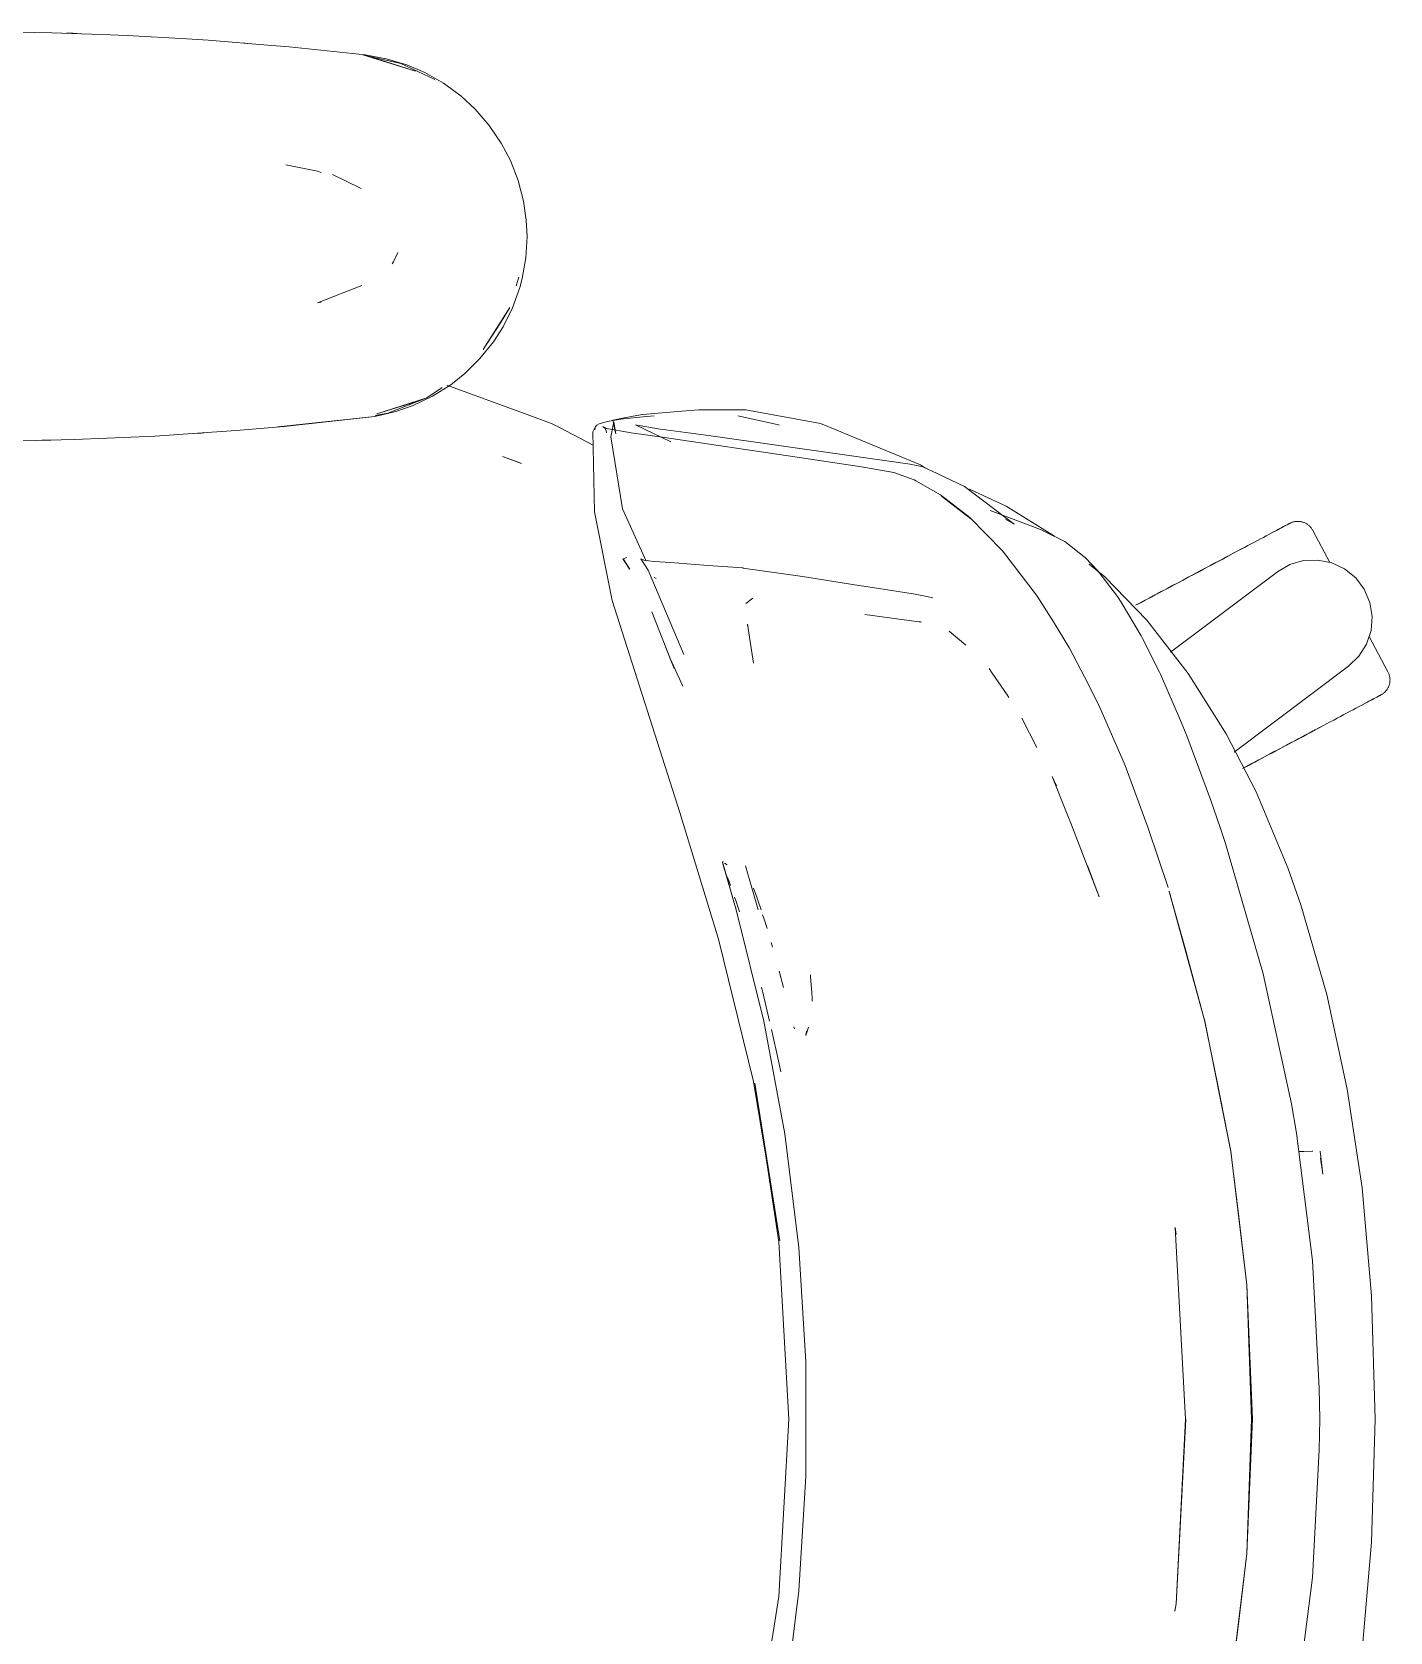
# Model space of a CAD drawing. Header units: millimetres. Extents: x 79795 to 317870, y -36033 to 97293.
# Drawn here: x 187178 to 187499.5, y 33353.2 to 33731.9 of the extents above; entities that cross this region are included whole.
import ezdxf

# ---------------------------------------------------------------- set-up
doc = ezdxf.new("R2010")
doc.units = ezdxf.units.MM
doc.header["$MEASUREMENT"] = 0
doc.layers.add('G-IMPT', color=8, linetype='CONTINUOUS', lineweight=9)
doc.layers.add('I-FURN', color=8, linetype='CONTINUOUS', lineweight=9)

msp = doc.modelspace()

# ---------------------------------------------------------------- linework, layer by layer
at = {"layer": 'G-IMPT'}
for p, q in [((187174.33, 33731.92), (187182.75, 33731.76)), ((187194.5, 33731.37), (187182.75, 33731.76)), ((187187.68, 33731.62), (187186.19, 33731.63)), ((187189.62, 33731.51), (187187.68, 33731.62)), ((187194.5, 33731.37), (187200.53, 33731.11)), ((187214.67, 33730.3), (187200.53, 33731.11)), ((187219.76, 33729.98), (187214.67, 33730.3)), ((187219.76, 33729.98), (187234.81, 33728.73)), ((187227.94, 33729.33), (187229.62, 33729.16)), ((187234.81, 33728.73), (187238.94, 33728.39)), ((187238.94, 33728.39), (187256.87, 33726.48)), ((187256.36, 33726.48), (187268.82, 33722.65)), ((187256.36, 33726.48), (187259.67, 33725.56)), ((187256.87, 33726.48), (187261.91, 33725.58)), ((187265.32, 33724.44), (187256.92, 33726.35)), ((187268.82, 33722.65), (187259.67, 33725.56)), ((187266.78, 33724.12), (187261.91, 33725.58)), ((187265.32, 33724.44), (187273.39, 33720.7)), ((187271.01, 33722.31), (187266.78, 33724.12)), ((187271.01, 33722.31), (187275.45, 33719.79)), ((187279.54, 33716.8), (187275.45, 33719.79)), ((187279.54, 33716.8), (187282.98, 33713.63)), ((187286.3, 33709.8), (187282.98, 33713.63)), ((187289.13, 33705.63), (187286.3, 33709.8)), ((187289.13, 33705.63), (187291.32, 33701.47)), ((187238.15, 33700.51), (187245.59, 33698.94)), ((187246.53, 33698.68), (187245.59, 33698.94)), ((187291.32, 33701.47), (187293.15, 33696.76)), ((187255.99, 33694.91), (187249.2, 33698.17)), ((187294.41, 33691.89), (187293.15, 33696.76)), ((187294.41, 33691.89), (187295.06, 33687.38)), ((187295.23, 33683.53), (187295.06, 33687.38)), ((187295.23, 33683.53), (187294.94, 33678.49)), ((187263.6, 33677.48), (187263.31, 33677.03)), ((187264.62, 33679.7), (187263.6, 33677.48)), ((187294.94, 33678.49), (187294.06, 33673.54)), ((187292.69, 33671.85), (187293.31, 33673.88)), ((187294.06, 33673.54), (187293.49, 33671.41)), ((187245.65, 33667.81), (187256.08, 33671.95)), ((187291.78, 33666.64), (187293.49, 33671.41)), ((187245.65, 33667.81), (187246.53, 33667.99)), ((187291.13, 33666.74), (187284.81, 33656.79)), ((187291.13, 33666.74), (187288.97, 33663.06)), ((187291.78, 33666.64), (187289.54, 33662.13)), ((187288.97, 33663.06), (187284.81, 33656.79)), ((187289.54, 33662.13), (187287.27, 33658.58)), ((187284.09, 33654.61), (187287.27, 33658.58)), ((187284.09, 33654.61), (187280.48, 33651.06)), ((187280.48, 33651.06), (187277.17, 33648.43)), ((187272.85, 33645.7), (187268.27, 33643.51)), ((187271.52, 33645.31), (187275.1, 33647.73)), ((187272.85, 33645.7), (187277.17, 33648.43)), ((187276.28, 33648.32), (187295.22, 33641.37)), ((187259.17, 33640.91), (187264.13, 33642.07)), ((187271.52, 33645.31), (187259.67, 33641.5)), ((187268.82, 33644.41), (187259.67, 33641.5)), ((187262.3, 33641.7), (187271.52, 33645.31)), ((187268.27, 33643.51), (187264.13, 33642.07)), ((187271.52, 33645.31), (187268.82, 33644.41)), ((187322.58, 33641.35), (187331.9, 33642.16)), ((187331.9, 33642.16), (187335.86, 33642.5)), ((187340.03, 33642.5), (187335.86, 33642.5)), ((187347, 33642.47), (187340.03, 33642.5)), ((187347, 33642.47), (187364.69, 33639.23)), ((187237.74, 33638.56), (187226.34, 33637.57)), ((187259.17, 33640.91), (187236.22, 33638.46)), ((187236.22, 33638.46), (187256.36, 33640.58)), ((187259.17, 33640.91), (187237.74, 33638.56)), ((187259.17, 33640.91), (187256.36, 33640.58)), ((187259.25, 33641.13), (187262.3, 33641.7)), ((187295.22, 33641.37), (187301.19, 33639.18)), ((187302.95, 33638.26), (187301.19, 33639.18)), ((187310.85, 33634.11), (187302.95, 33638.26)), ((187310.79, 33637.3), (187311.39, 33638.34)), ((187311.27, 33637.72), (187311.39, 33638.34)), ((187311.27, 33637.72), (187311.37, 33638.26)), ((187311.39, 33638.34), (187311.37, 33638.26)), ((187311.77, 33638.83), (187311.39, 33638.34)), ((187312.31, 33639.16), (187311.77, 33638.83)), ((187312.31, 33639.16), (187314.17, 33639.71)), ((187313.66, 33638.11), (187313.16, 33638.51)), ((187314.25, 33637.95), (187313.16, 33638.51)), ((187314.25, 33637.95), (187313.63, 33638.12)), ((187313.63, 33638.12), (187319.9, 33637.01)), ((187313.66, 33638.11), (187313.98, 33637.57)), ((187317.45, 33640.24), (187314.17, 33639.71)), ((187315.77, 33639.65), (187315.09, 33636.06)), ((187317.86, 33640.5), (187315.54, 33640.06)), ((187316.26, 33636.78), (187315.54, 33640.06)), ((187316.26, 33636.78), (187315.77, 33639.65)), ((187317.45, 33640.24), (187318.06, 33640.32)), ((187322.11, 33641.31), (187317.86, 33640.5)), ((187318.06, 33640.32), (187322.75, 33640.83)), ((187320.87, 33638.92), (187329.28, 33634.93)), ((187320.87, 33638.92), (187321.74, 33638.77)), ((187326.76, 33637.94), (187321.74, 33638.77)), ((187322.58, 33641.35), (187322.11, 33641.31)), ((187322.75, 33640.83), (187325.34, 33641.05)), ((187345.13, 33641.06), (187354.44, 33639.02)), ((187354.44, 33639.02), (187355.01, 33638.86)), ((187364.69, 33639.23), (187368.55, 33637.64)), ((187175.69, 33635.16), (187187.99, 33635.45)), ((187182.47, 33635.29), (187180.39, 33635.29)), ((187184.12, 33635.37), (187182.47, 33635.29)), ((187195.87, 33635.74), (187187.99, 33635.45)), ((187195.87, 33635.74), (187207.18, 33636.28)), ((187216.05, 33636.84), (187207.18, 33636.28)), ((187216.05, 33636.84), (187226.34, 33637.57)), ((187218.09, 33636.98), (187216.19, 33636.89)), ((187218.09, 33636.98), (187219.51, 33637.11)), ((187311.17, 33618.32), (187310.79, 33637.3)), ((187314.06, 33637.07), (187313.98, 33637.57)), ((187317.8, 33619.02), (187315.09, 33636.06)), ((187319.9, 33637.01), (187327.75, 33635.9)), ((187326.76, 33637.94), (187328.05, 33637.73)), ((187327.75, 33635.9), (187358.63, 33631.34)), ((187338.72, 33636.29), (187328.05, 33637.73)), ((187338.72, 33636.29), (187385.93, 33629.61)), ((187371.92, 33636.25), (187368.55, 33637.64)), ((187388.37, 33629.45), (187371.92, 33636.25)), ((187293.91, 33629.78), (187289.45, 33631.41)), ((187289.45, 33631.41), (187293.33, 33630.03)), ((187358.63, 33631.34), (187374.39, 33628.95)), ((187293.91, 33629.78), (187293.33, 33630.03)), ((187382.07, 33627.65), (187374.39, 33628.95)), ((187382.07, 33627.65), (187386.86, 33625.9)), ((187385.93, 33629.61), (187388.93, 33628.97)), ((187389.54, 33628.68), (187388.37, 33629.45)), ((187392.29, 33627.4), (187388.93, 33628.97)), ((187392.29, 33627.4), (187398.81, 33624.36)), ((187387.28, 33625.68), (187386.86, 33625.9)), ((187393.11, 33622.39), (187387.28, 33625.68)), ((187410.52, 33615.42), (187398.81, 33624.36)), ((187400, 33623.69), (187408.63, 33619.71)), ((187393.11, 33622.39), (187400.08, 33616.98)), ((187400.29, 33616.67), (187393.34, 33622.07)), ((187393.34, 33622.07), (187396.71, 33619.48)), ((187400.29, 33616.67), (187396.71, 33619.48)), ((187408.63, 33619.71), (187420.08, 33612.59)), ((187311.17, 33618.32), (187315.37, 33597.36)), ((187317.8, 33619.02), (187323.41, 33606.67)), ((187407.81, 33609.07), (187400.08, 33616.98)), ((187404.86, 33618.65), (187416.77, 33614.14)), ((187410.52, 33615.42), (187408.48, 33616.58)), ((187419, 33613.07), (187416.77, 33614.14)), ((187421.43, 33611.89), (187419, 33613.07)), ((187422.57, 33611.28), (187421.43, 33611.89)), ((187407.81, 33609.07), (187415.83, 33598.64)), ((187422.57, 33611.28), (187427.43, 33607.42)), ((187317.94, 33607.19), (187318, 33607.21)), ((187317.94, 33607.19), (187319.53, 33604.73)), ((187318.88, 33607.49), (187318, 33607.21)), ((187319.53, 33604.73), (187318, 33607.21)), ((187318, 33607.21), (187319.49, 33604.74)), ((187322.87, 33606.9), (187322.15, 33607.19)), ((187322.15, 33607.19), (187323.91, 33604.52)), ((187322.87, 33606.9), (187322.88, 33606.89)), ((187325.26, 33606.6), (187322.88, 33606.89)), ((187323.91, 33604.52), (187332.34, 33584.54)), ((187325.26, 33606.6), (187325.34, 33606.59)), ((187329.22, 33606.3), (187325.34, 33606.59)), ((187337.08, 33605.74), (187329.22, 33606.3)), ((187338.06, 33605.66), (187337.08, 33605.74)), ((187346.31, 33605.05), (187338.06, 33605.66)), ((187346.31, 33605.05), (187346.39, 33605.03)), ((187360.46, 33603), (187346.39, 33605.03)), ((187427.43, 33607.42), (187430.33, 33604.39)), ((187432, 33602.97), (187428.32, 33605.97)), ((187430.33, 33604.39), (187435.04, 33598.26)), ((187325.36, 33602.8), (187325.8, 33602.53)), ((187360.46, 33603), (187373.81, 33600.89)), ((187373.81, 33600.89), (187374.32, 33600.81)), ((187374.93, 33600.71), (187374.32, 33600.81)), ((187374.93, 33600.71), (187386.66, 33598.91)), ((187432, 33602.97), (187441.96, 33592.68)), ((187331.36, 33547.12), (187315.37, 33597.36)), ((187347.05, 33596.66), (187348.69, 33597.93)), ((187386.66, 33598.91), (187387.12, 33598.84)), ((187389.11, 33598.42), (187387.12, 33598.84)), ((187391.27, 33597.96), (187389.11, 33598.42)), ((187416, 33598.38), (187415.83, 33598.64)), ((187419.89, 33592.28), (187416, 33598.38)), ((187435.04, 33598.26), (187435.91, 33596.97)), ((187440.64, 33588.97), (187435.91, 33596.97)), ((187328.05, 33586.18), (187324.79, 33594.65)), ((187375.23, 33594.03), (187388.59, 33592.25)), ((187451.76, 33580.08), (187441.96, 33592.68)), ((187347.4, 33591.71), (187348.8, 33582.54)), ((187347.4, 33591.71), (187347.44, 33591.36)), ((187388.59, 33592.25), (187388.12, 33592.4)), ((187399.09, 33586.75), (187395.18, 33590.09)), ((187419.89, 33592.28), (187423.65, 33586.06)), ((187440.95, 33588.38), (187440.64, 33588.97)), ((187330.06, 33581.28), (187328.04, 33586.38)), ((187328.04, 33586.38), (187330.07, 33581.26)), ((187328.05, 33586.18), (187330.06, 33581.28)), ((187427.22, 33579.27), (187423.65, 33586.06)), ((187440.95, 33588.38), (187444.95, 33580.37)), ((187329.07, 33583.8), (187332.11, 33577.08)), ((187405.36, 33580.12), (187404.61, 33581.22)), ((187405.36, 33580.12), (187408.85, 33574.99)), ((187427.22, 33579.27), (187430.61, 33572.54)), ((187445.17, 33579.92), (187444.95, 33580.37)), ((187445.17, 33579.92), (187449.94, 33568.96)), ((187460.74, 33565.78), (187451.76, 33580.08)), ((187408.85, 33574.99), (187409.25, 33574.41)), ((187436.79, 33558.31), (187430.61, 33572.54)), ((187412.39, 33569.51), (187415.93, 33562.54)), ((187449.94, 33568.96), (187451.42, 33565.28)), ((187457.02, 33550.21), (187451.42, 33565.28)), ((187467.83, 33552.01), (187460.74, 33565.78)), ((187423.28, 33546.35), (187419.56, 33555.68)), ((187419.56, 33555.68), (187420.56, 33553.43)), ((187442.25, 33543.43), (187436.79, 33558.31)), ((187475.34, 33534.03), (187467.83, 33552.01)), ((187457.02, 33550.21), (187459.36, 33543.39)), ((187340.54, 33517.15), (187331.36, 33547.12)), ((187423.95, 33544.62), (187423.28, 33546.35)), ((187430.66, 33527.18), (187423.95, 33544.62)), ((187442.25, 33543.43), (187446.97, 33529.37)), ((187460.55, 33539.78), (187459.36, 33543.39)), ((187460.55, 33539.78), (187469.5, 33508.96)), ((187341.5, 33535.32), (187341.63, 33535.56)), ((187344.77, 33524.1), (187341.5, 33535.32)), ((187344.77, 33524.1), (187341.65, 33534.92)), ((187341.71, 33534.63), (187341.65, 33534.92)), ((187344.77, 33524.1), (187341.71, 33534.63)), ((187342.59, 33534.78), (187341.98, 33535.17)), ((187342.59, 33534.78), (187342.38, 33534.93)), ((187349.96, 33524.09), (187346.93, 33534.52)), ((187430.66, 33527.18), (187427.94, 33534.61)), ((187475.34, 33534.03), (187478.42, 33525.3)), ((187343.04, 33530.85), (187342.64, 33531.92)), ((187343.39, 33529.87), (187343.04, 33530.85)), ((187348.84, 33529.27), (187349.6, 33527.11)), ((187450.98, 33515.26), (187447.21, 33528.43)), ((187455.64, 33498.02), (187447.21, 33528.43)), ((187455.64, 33498.02), (187447.25, 33528.52)), ((187344.37, 33527.12), (187344.66, 33526.32)), ((187345.4, 33524.09), (187344.66, 33526.32)), ((187349.85, 33526.39), (187349.6, 33527.11)), ((187349.85, 33526.39), (187350.62, 33524.09)), ((187478.42, 33525.3), (187484.59, 33504.06)), ((187351.32, 33497.78), (187344.77, 33524.1)), ((187345.4, 33524.09), (187345.55, 33523.64)), ((187351, 33522.96), (187351.25, 33522.17)), ((187351.25, 33522.17), (187352.04, 33519.68)), ((187340.54, 33517.15), (187348.85, 33483.46)), ((187353.03, 33516.39), (187353.36, 33515.27)), ((187450.98, 33515.26), (187455.64, 33498.02)), ((187354.94, 33509.6), (187355.93, 33505.73)), ((187354.94, 33509.6), (187355.33, 33508.07)), ((187351.08, 33504.51), (187350.74, 33505.8)), ((187362.36, 33508.24), (187362.32, 33508.72)), ((187362.63, 33504.54), (187362.36, 33508.24)), ((187476.16, 33478.17), (187469.5, 33508.96)), ((187352.64, 33497.76), (187351.08, 33504.51)), ((187362.63, 33504.54), (187362.73, 33503.16)), ((187362.74, 33502.46), (187362.73, 33503.16)), ((187484.59, 33504.06), (187489.41, 33481.69)), ((187461.81, 33466.89), (187455.6, 33498.13)), ((187455.6, 33498.13), (187461.81, 33466.97)), ((187455.64, 33498.02), (187458.71, 33483)), ((187351.32, 33497.78), (187356.25, 33471.11)), ((187354.79, 33488.37), (187353.09, 33495.79)), ((187358.53, 33495.97), (187358.4, 33496.38)), ((187361.2, 33494.37), (187361.89, 33496.32)), ((187361.2, 33494.37), (187361.42, 33495.42)), ((187355.27, 33485.74), (187354.79, 33488.37)), ((187348.85, 33483.46), (187355.11, 33445.72)), ((187354.85, 33445.55), (187349.12, 33483.08)), ((187355.11, 33445.72), (187349.12, 33483.08)), ((187461.81, 33466.89), (187458.71, 33483)), ((187492.9, 33458.27), (187489.41, 33481.69)), ((187477.35, 33471.25), (187476.16, 33478.17)), ((187356.25, 33471.11), (187359.55, 33444.19)), ((187481.16, 33441.08), (187477.35, 33471.25)), ((187465.64, 33435.38), (187461.81, 33466.97)), ((187463.76, 33451.41), (187461.81, 33466.89)), ((187465.6, 33435.34), (187461.81, 33466.89)), ((187477.9, 33466.89), (187479.14, 33466.93)), ((187481.23, 33467.01), (187479.14, 33466.93)), ((187481.23, 33467.01), (187481.12, 33467.01)), ((187483, 33466.98), (187483.65, 33461.56)), ((187483.08, 33465.33), (187483.65, 33461.56)), ((187495.16, 33432.7), (187492.9, 33458.27)), ((187448.59, 33448.84), (187448.64, 33448.59)), ((187451.14, 33403.56), (187448.64, 33448.9)), ((187448.64, 33448.9), (187448.87, 33447.29)), ((187463.76, 33451.41), (187465.6, 33435.34)), ((187354.85, 33445.55), (187357.21, 33403.56)), ((187448.87, 33447.29), (187448.64, 33448.59)), ((187361.2, 33417.12), (187359.55, 33444.19)), ((187482.78, 33410.87), (187481.16, 33441.08)), ((187465.6, 33435.34), (187466.27, 33420.44)), ((187465.6, 33435.34), (187466.74, 33403.56)), ((187466.97, 33403.56), (187465.64, 33435.38)), ((187496.01, 33403.56), (187495.16, 33432.7)), ((187466.27, 33420.44), (187466.74, 33403.56)), ((187361.2, 33390), (187361.2, 33417.12)), ((187482.78, 33410.87), (187482.87, 33403.56)), ((187354.85, 33361.57), (187357.21, 33403.56)), ((187451.2, 33403.56), (187448.87, 33359.83)), ((187451.14, 33403.56), (187448.87, 33359.83)), ((187465.6, 33371.78), (187466.74, 33403.56)), ((187465.64, 33371.74), (187466.97, 33403.56)), ((187466.27, 33386.68), (187466.74, 33403.56)), ((187482.78, 33396.25), (187482.87, 33403.56)), ((187495.16, 33374.42), (187496.01, 33403.56)), ((187482.78, 33396.25), (187481.16, 33366.05)), ((187361.2, 33390), (187359.55, 33362.93)), ((187466.27, 33386.68), (187465.6, 33371.78)), ((187492.9, 33348.85), (187495.16, 33374.42)), ((187465.6, 33371.78), (187461.81, 33340.23)), ((187465.64, 33371.74), (187461.81, 33340.15)), ((187465.6, 33371.78), (187463.76, 33355.71)), ((187481.16, 33366.05), (187477.35, 33335.88)), ((187348.85, 33323.66), (187354.85, 33361.57)), ((187356.25, 33336.01), (187359.55, 33362.93)), ((187448.59, 33358.28), (187448.64, 33358.53)), ((187448.87, 33359.83), (187448.61, 33358.06)), ((187448.87, 33359.83), (187448.64, 33358.53)), ((187461.81, 33340.23), (187463.76, 33355.71))]:
    msp.add_line(p, q, dxfattribs=at)
at = {"layer": 'I-FURN'}
for p, q in [((187475.28, 33615.34), (187475.06, 33615.22)), ((187475.17, 33615.28), (187475.37, 33615.39)), ((187475.46, 33615.44), (187475.28, 33615.34)), ((187475.37, 33615.39), (187475.53, 33615.47)), ((187475.6, 33615.51), (187475.46, 33615.44)), ((187475.53, 33615.47), (187475.65, 33615.54)), ((187475.7, 33615.56), (187475.6, 33615.51)), ((187475.65, 33615.54), (187475.73, 33615.58)), ((187475.76, 33615.6), (187475.7, 33615.56)), ((187475.73, 33615.58), (187475.78, 33615.6)), ((187475.78, 33615.61), (187475.76, 33615.6)), ((187475.78, 33615.61), (187475.93, 33615.68)), ((187475.78, 33615.6), (187475.78, 33615.61)), ((187475.93, 33615.68), (187476.07, 33615.75)), ((187476.07, 33615.75), (187476.22, 33615.81)), ((187476.22, 33615.81), (187476.37, 33615.86)), ((187476.37, 33615.86), (187476.53, 33615.91)), ((187476.53, 33615.91), (187476.68, 33615.95)), ((187476.68, 33615.95), (187476.84, 33615.99)), ((187476.84, 33615.99), (187477, 33616.02)), ((187477, 33616.02), (187477.16, 33616.04)), ((187477.16, 33616.04), (187477.32, 33616.06)), ((187477.32, 33616.06), (187477.48, 33616.07)), ((187477.48, 33616.07), (187477.64, 33616.08)), ((187477.64, 33616.08), (187477.8, 33616.08)), ((187477.8, 33616.08), (187477.96, 33616.07)), ((187477.96, 33616.07), (187478.12, 33616.05)), ((187478.12, 33616.05), (187478.28, 33616.03)), ((187478.28, 33616.03), (187478.44, 33616)), ((187478.44, 33616), (187478.6, 33615.97)), ((187478.6, 33615.97), (187478.75, 33615.93)), ((187478.75, 33615.93), (187478.91, 33615.88)), ((187478.91, 33615.88), (187479.06, 33615.83)), ((187479.06, 33615.83), (187479.21, 33615.77)), ((187479.21, 33615.77), (187479.36, 33615.71)), ((187479.36, 33615.71), (187479.5, 33615.64)), ((187479.5, 33615.64), (187479.65, 33615.56)), ((187479.65, 33615.56), (187479.79, 33615.48)), ((187479.79, 33615.48), (187479.92, 33615.39)), ((187479.92, 33615.39), (187480.05, 33615.3)), ((187468.16, 33611.55), (187467.42, 33611.16)), ((187468.87, 33611.93), (187468.16, 33611.55)), ((187469.54, 33612.29), (187468.87, 33611.93)), ((187470.19, 33612.63), (187469.54, 33612.29)), ((187470.81, 33612.96), (187470.19, 33612.63)), ((187471.39, 33613.27), (187470.81, 33612.96)), ((187471.08, 33613.11), (187471.65, 33613.41)), ((187471.94, 33613.56), (187471.39, 33613.27)), ((187471.65, 33613.41), (187472.18, 33613.69)), ((187472.46, 33613.84), (187471.94, 33613.56)), ((187472.18, 33613.69), (187472.69, 33613.96)), ((187472.94, 33614.1), (187472.46, 33613.84)), ((187472.69, 33613.96), (187473.15, 33614.21)), ((187473.39, 33614.33), (187472.94, 33614.1)), ((187473.15, 33614.21), (187473.58, 33614.44)), ((187473.8, 33614.55), (187473.39, 33614.33)), ((187473.58, 33614.44), (187473.97, 33614.65)), ((187474.17, 33614.75), (187473.8, 33614.55)), ((187473.97, 33614.65), (187474.33, 33614.83)), ((187474.51, 33614.93), (187474.17, 33614.75)), ((187474.33, 33614.83), (187474.65, 33615)), ((187474.8, 33615.09), (187474.51, 33614.93)), ((187474.65, 33615), (187474.93, 33615.15)), ((187475.06, 33615.22), (187474.8, 33615.09)), ((187474.93, 33615.15), (187475.17, 33615.28)), ((187480.05, 33615.3), (187480.18, 33615.2)), ((187480.18, 33615.2), (187480.31, 33615.1)), ((187480.31, 33615.1), (187480.43, 33614.99)), ((187480.43, 33614.99), (187480.54, 33614.88)), ((187480.54, 33614.88), (187480.65, 33614.76)), ((187480.65, 33614.76), (187480.76, 33614.64)), ((187480.76, 33614.64), (187480.86, 33614.52)), ((187480.86, 33614.52), (187480.96, 33614.39)), ((187480.96, 33614.39), (187481.05, 33614.25)), ((187481.05, 33614.25), (187481.13, 33614.12)), ((187481.13, 33614.12), (187481.21, 33613.98)), ((187481.21, 33613.98), (187481.23, 33613.94)), ((187485.26, 33606.36), (187481.23, 33613.94)), ((187460.18, 33607.31), (187461.11, 33607.8)), ((187461.6, 33608.06), (187460.68, 33607.58)), ((187461.11, 33607.8), (187462.01, 33608.28)), ((187462.49, 33608.54), (187461.6, 33608.06)), ((187462.01, 33608.28), (187462.9, 33608.76)), ((187463.37, 33609.01), (187462.49, 33608.54)), ((187462.9, 33608.76), (187463.77, 33609.22)), ((187464.23, 33609.46), (187463.37, 33609.01)), ((187463.77, 33609.22), (187464.61, 33609.67)), ((187465.06, 33609.91), (187464.23, 33609.46)), ((187465.87, 33610.34), (187465.06, 33609.91)), ((187466.66, 33610.76), (187465.87, 33610.34)), ((187467.42, 33611.16), (187466.66, 33610.76)), ((187447.57, 33585.08), (187472.89, 33604.16)), ((187453.92, 33603.98), (187452.92, 33603.45)), ((187453.38, 33603.7), (187454.38, 33604.23)), ((187454.92, 33604.51), (187453.92, 33603.98)), ((187454.38, 33604.23), (187455.37, 33604.75)), ((187455.9, 33605.04), (187454.92, 33604.51)), ((187455.37, 33604.75), (187456.36, 33605.28)), ((187456.88, 33605.56), (187455.9, 33605.04)), ((187456.36, 33605.28), (187457.33, 33605.8)), ((187457.85, 33606.07), (187456.88, 33605.56)), ((187457.33, 33605.8), (187458.29, 33606.31)), ((187458.81, 33606.58), (187457.85, 33606.07)), ((187458.29, 33606.31), (187459.25, 33606.81)), ((187459.75, 33607.08), (187458.81, 33606.58)), ((187459.25, 33606.81), (187460.18, 33607.31)), ((187460.68, 33607.58), (187459.75, 33607.08)), ((187472.89, 33604.16), (187475.81, 33605.85)), ((187475.81, 33605.85), (187479.05, 33606.79)), ((187479.05, 33606.79), (187482.42, 33606.93)), ((187482.42, 33606.93), (187485.72, 33606.26)), ((187485.72, 33606.26), (187488.77, 33604.82)), ((187488.77, 33604.82), (187491.39, 33602.69)), ((187446.91, 33600.25), (187445.92, 33599.73)), ((187446.37, 33599.97), (187447.37, 33600.5)), ((187447.9, 33600.78), (187446.91, 33600.25)), ((187447.37, 33600.5), (187448.37, 33601.03)), ((187448.91, 33601.32), (187447.9, 33600.78)), ((187448.37, 33601.03), (187449.37, 33601.56)), ((187449.91, 33601.85), (187448.91, 33601.32)), ((187449.37, 33601.56), (187450.37, 33602.1)), ((187450.92, 33602.39), (187449.91, 33601.85)), ((187450.37, 33602.1), (187451.38, 33602.63)), ((187451.92, 33602.92), (187450.92, 33602.39)), ((187451.38, 33602.63), (187452.38, 33603.16)), ((187452.92, 33603.45), (187451.92, 33602.92)), ((187452.38, 33603.16), (187453.38, 33603.7)), ((187491.39, 33602.69), (187493.42, 33600)), ((187440.18, 33596.68), (187439.28, 33596.2)), ((187439.69, 33596.42), (187440.61, 33596.9)), ((187441.11, 33597.17), (187440.18, 33596.68)), ((187440.61, 33596.9), (187441.54, 33597.4)), ((187442.04, 33597.67), (187441.11, 33597.17)), ((187441.54, 33597.4), (187442.48, 33597.9)), ((187443, 33598.17), (187442.04, 33597.67)), ((187442.48, 33597.9), (187443.44, 33598.41)), ((187443.96, 33598.69), (187443, 33598.17)), ((187443.44, 33598.41), (187444.41, 33598.92)), ((187444.93, 33599.2), (187443.96, 33598.69)), ((187444.41, 33598.92), (187445.38, 33599.44)), ((187445.92, 33599.73), (187444.93, 33599.2)), ((187445.38, 33599.44), (187446.37, 33599.97)), ((187493.42, 33600), (187494.74, 33596.9)), ((187494.74, 33596.9), (187495.29, 33593.57)), ((187495.29, 33593.57), (187495.02, 33590.21)), ((187495.02, 33590.21), (187493.96, 33587)), ((187499.04, 33580.44), (187494.57, 33588.85)), ((187493.96, 33587), (187492.16, 33584.15)), ((187489.73, 33581.81), (187462.66, 33561.42)), ((187492.16, 33584.15), (187489.73, 33581.81)), ((187499.04, 33580.44), (187499.12, 33580.3)), ((187499.12, 33580.3), (187499.18, 33580.15)), ((187499.18, 33580.15), (187499.24, 33580)), ((187499.24, 33580), (187499.3, 33579.85)), ((187499.3, 33579.85), (187499.35, 33579.7)), ((187499.37, 33577.47), (187499.32, 33577.31)), ((187499.35, 33579.7), (187499.39, 33579.54)), ((187499.41, 33577.63), (187499.37, 33577.47)), ((187499.39, 33579.54), (187499.43, 33579.38)), ((187499.44, 33577.78), (187499.41, 33577.63)), ((187499.43, 33579.38), (187499.46, 33579.23)), ((187499.47, 33577.94), (187499.44, 33577.78)), ((187499.46, 33579.23), (187499.48, 33579.07)), ((187499.49, 33578.1), (187499.47, 33577.94)), ((187499.48, 33579.07), (187499.5, 33578.91)), ((187499.51, 33578.26), (187499.49, 33578.1)), ((187499.5, 33578.91), (187499.51, 33578.75)), ((187499.51, 33578.75), (187499.52, 33578.58)), ((187499.52, 33578.58), (187499.51, 33578.42)), ((187499.51, 33578.42), (187499.51, 33578.26)), ((187494.98, 33573.72), (187494.54, 33573.48)), ((187494.75, 33573.59), (187495.18, 33573.82)), ((187495.39, 33573.94), (187494.98, 33573.72)), ((187495.18, 33573.82), (187495.57, 33574.03)), ((187495.77, 33574.13), (187495.39, 33573.94)), ((187495.57, 33574.03), (187495.93, 33574.22)), ((187496.1, 33574.31), (187495.77, 33574.13)), ((187495.93, 33574.22), (187496.24, 33574.39)), ((187496.4, 33574.47), (187496.1, 33574.31)), ((187496.24, 33574.39), (187496.52, 33574.54)), ((187496.66, 33574.61), (187496.4, 33574.47)), ((187496.52, 33574.54), (187496.76, 33574.66)), ((187496.88, 33574.72), (187496.66, 33574.61)), ((187496.76, 33574.66), (187496.96, 33574.77)), ((187497.06, 33574.82), (187496.88, 33574.72)), ((187496.96, 33574.77), (187497.13, 33574.86)), ((187497.2, 33574.89), (187497.06, 33574.82)), ((187497.13, 33574.86), (187497.25, 33574.92)), ((187497.3, 33574.95), (187497.2, 33574.89)), ((187497.25, 33574.92), (187497.33, 33574.97)), ((187497.36, 33574.98), (187497.3, 33574.95)), ((187497.33, 33574.97), (187497.37, 33574.99)), ((187497.38, 33574.99), (187497.36, 33574.98)), ((187497.37, 33574.99), (187497.38, 33574.99)), ((187497.42, 33575.01), (187497.38, 33574.99)), ((187497.56, 33575.09), (187497.42, 33575.01)), ((187497.69, 33575.18), (187497.56, 33575.09)), ((187497.83, 33575.27), (187497.69, 33575.18)), ((187497.95, 33575.36), (187497.83, 33575.27)), ((187498.08, 33575.47), (187497.95, 33575.36)), ((187498.2, 33575.57), (187498.08, 33575.47)), ((187498.32, 33575.68), (187498.2, 33575.57)), ((187498.43, 33575.8), (187498.32, 33575.68)), ((187498.54, 33575.92), (187498.43, 33575.8)), ((187498.64, 33576.04), (187498.54, 33575.92)), ((187498.74, 33576.17), (187498.64, 33576.04)), ((187498.83, 33576.3), (187498.74, 33576.17)), ((187498.92, 33576.44), (187498.83, 33576.3)), ((187499, 33576.58), (187498.92, 33576.44)), ((187499.08, 33576.72), (187499, 33576.58)), ((187499.15, 33576.86), (187499.08, 33576.72)), ((187499.21, 33577.01), (187499.15, 33576.86)), ((187499.27, 33577.16), (187499.21, 33577.01)), ((187499.32, 33577.31), (187499.27, 33577.16)), ((187487.03, 33569.49), (187487.83, 33569.92)), ((187487.83, 33569.92), (187488.61, 33570.33)), ((187488.61, 33570.33), (187489.36, 33570.73)), ((187489.36, 33570.73), (187490.08, 33571.11)), ((187490.08, 33571.11), (187490.78, 33571.48)), ((187490.78, 33571.48), (187491.44, 33571.83)), ((187491.44, 33571.83), (187492.07, 33572.17)), ((187492.07, 33572.17), (187492.68, 33572.49)), ((187492.99, 33572.66), (187492.4, 33572.35)), ((187492.68, 33572.49), (187493.24, 33572.79)), ((187493.54, 33572.95), (187492.99, 33572.66)), ((187493.24, 33572.79), (187493.78, 33573.08)), ((187494.05, 33573.22), (187493.54, 33572.95)), ((187493.78, 33573.08), (187494.28, 33573.34)), ((187494.54, 33573.48), (187494.05, 33573.22)), ((187494.28, 33573.34), (187494.75, 33573.59)), ((187479.89, 33565.69), (187480.84, 33566.2)), ((187481.35, 33566.47), (187480.4, 33565.97)), ((187480.84, 33566.2), (187481.78, 33566.7)), ((187482.28, 33566.96), (187481.35, 33566.47)), ((187481.78, 33566.7), (187482.7, 33567.19)), ((187483.19, 33567.45), (187482.28, 33566.96)), ((187482.7, 33567.19), (187483.61, 33567.67)), ((187483.61, 33567.67), (187484.49, 33568.14)), ((187484.49, 33568.14), (187485.36, 33568.6)), ((187485.36, 33568.6), (187486.21, 33569.05)), ((187486.21, 33569.05), (187487.03, 33569.49)), ((187472.97, 33562.02), (187473.98, 33562.55)), ((187474.52, 33562.84), (187473.52, 33562.3)), ((187473.98, 33562.55), (187474.98, 33563.08)), ((187475.52, 33563.37), (187474.52, 33562.84)), ((187474.98, 33563.08), (187475.98, 33563.61)), ((187476.51, 33563.9), (187475.52, 33563.37)), ((187475.98, 33563.61), (187476.97, 33564.14)), ((187477.5, 33564.42), (187476.51, 33563.9)), ((187476.97, 33564.14), (187477.95, 33564.66)), ((187478.48, 33564.94), (187477.5, 33564.42)), ((187477.95, 33564.66), (187478.93, 33565.18)), ((187479.45, 33565.46), (187478.48, 33564.94)), ((187478.93, 33565.18), (187479.89, 33565.69)), ((187480.4, 33565.97), (187479.45, 33565.46)), ((187466.53, 33558.59), (187465.55, 33558.07)), ((187466, 33558.31), (187466.98, 33558.83)), ((187467.51, 33559.11), (187466.53, 33558.59)), ((187466.98, 33558.83), (187467.97, 33559.35)), ((187468.5, 33559.64), (187467.51, 33559.11)), ((187467.97, 33559.35), (187468.96, 33559.88)), ((187469.5, 33560.17), (187468.5, 33559.64)), ((187468.96, 33559.88), (187469.96, 33560.41)), ((187470.5, 33560.7), (187469.5, 33560.17)), ((187469.96, 33560.41), (187470.96, 33560.95)), ((187471.51, 33561.23), (187470.5, 33560.7)), ((187470.96, 33560.95), (187471.97, 33561.48)), ((187472.51, 33561.77), (187471.51, 33561.23)), ((187471.97, 33561.48), (187472.97, 33562.02)), ((187473.52, 33562.3), (187472.51, 33561.77)), ((187465.55, 33558.07), (187464.59, 33557.56)), ((187465.03, 33557.79), (187466, 33558.31))]:
    msp.add_line(p, q, dxfattribs=at)

doc.saveas('drawing.dxf')
